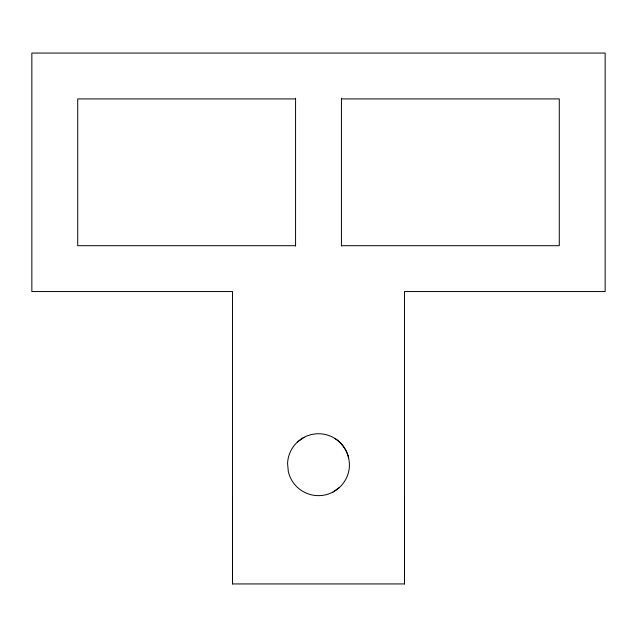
<?xml version="1.0" encoding="UTF-8"?>
<svg xmlns="http://www.w3.org/2000/svg" width="637" height="637" viewBox="0 0 637 637"><rect width="100%" height="100%" fill="white"/><g stroke="black" fill="none" stroke-linecap="round" stroke-linejoin="round"><path stroke-width="0.96" d="M232.505 583.938L232.505 291.555L31.85 291.555L31.85 53.062L605.15 53.062L605.15 291.555L404.495 291.555L404.495 583.938L232.505 583.938L232.505 496.796M404.495 583.938L404.495 496.796M297.431 442.006L304.024 437.324M332.976 492.059L339.569 487.377M295.568 98.926L77.714 98.926L77.714 245.691L295.568 245.691M341.432 98.926L559.286 98.926L559.286 245.691L341.432 245.691M334.958 438.471C344.091 444.419 349.657 454.937 349.434 465.838A30.958 30.958 0 0 1 288.322 471.595L287.566 463.545A30.958 30.958 0 0 1 348.678 457.788M341.432 98.209L341.432 246.033M295.568 98.209L295.568 246.033"/></g></svg>
